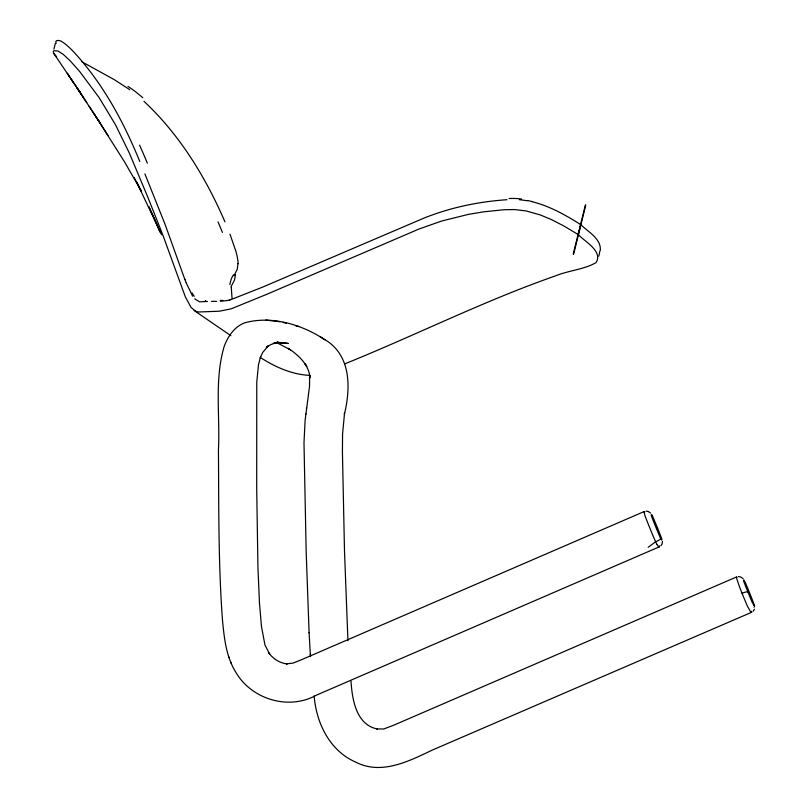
<?xml version="1.0" encoding="UTF-8"?>
<svg xmlns="http://www.w3.org/2000/svg" width="808" height="808" viewBox="0 0 808 808"><rect width="100%" height="100%" fill="white"/><g stroke="black" fill="none" stroke-linecap="round" stroke-linejoin="round"><path stroke-width="1.21" d="M659.389 546.521L659.318 545.814M231.28 287.396L232.058 298.394M736.28 577.286L739.633 587.234A115.16 13.958 66.6 0 0 740.845 590.264L742.057 593.294A92.93 11.272 66.6 0 0 744.724 599.809L745.996 602.849A50.106 6.08 66.6 0 0 747.158 605.586L750.481 611.626A13.898 1.687 66.6 0 0 750.622 611.787L750.834 611.999A17.826 2.161 66.6 0 0 751.087 612.201M235.532 274.447L234.451 280.214L230.967 286.86M276.205 342.39L290.577 349.894L288.284 348.369C298.657 355.217 309.03 364.741 309.989 377.942L309.565 375.084L309.565 386.133L305.131 420.18L303.99 442.572L306.171 551.925L309.1 632.765M306.444 408.949L306.596 407.798M305.747 414.413L305.838 413.696M754.45 609.182L753.197 611.202M53.924 49.147L55.338 43.44M573.226 254.076L585.396 204.929M344.743 363.873C415.342 335.401 483.588 300.99 555.51 275.871C568.64 270.478 583.608 269.64 596.001 262.661C603.324 251.248 584.75 241.612 578.275 234.623L580.75 224.634C565.489 214.999 549.44 205.939 531.765 201.626M573.589 254.328L585.76 205.181M598.789 256.166L599.617 252.833M643.996 511.737L645.006 515.767A46.359 5.616 66.6 0 0 645.754 517.746L647.006 520.978A90.809 11.009 66.6 0 0 649.753 527.866L650.915 530.735A53.439 6.474 66.6 0 0 654.238 538.623L654.591 539.421A26.664 3.232 66.6 0 0 655.631 541.764L656.076 542.693A8.009 0.97 66.6 0 0 656.571 543.693L656.763 544.047M260.641 356.621L258.489 364.731L256.762 382.366L256.712 488.901L257.934 567.388L259.459 602.768L261.449 626.341L264.953 645.016L269.589 653.894L268.993 653.137C273.306 659.005 279.952 663.186 287.244 663.934L286.497 663.843L293.021 663.115L301.586 659.692L644.117 511.575M260.055 358.136L262.681 352.45L268.286 345.885L266.266 347.49C272.417 342.269 280.82 341.976 288.385 343.501L277.094 342.148L282.315 343.491L277.356 342.269M233.997 275.599L237.269 269.327L237.996 263.499M660.914 545.743L662.116 543.885L662.469 541.33M648.188 547.269L655.631 541.784A5.292 0.727 -24.4 0 0 660.752 538.764A21.291 2.586 66.6 0 1 659.924 536.896L659.621 536.209A48.116 5.838 66.6 0 1 656.641 529.129L655.561 526.483A85.345 10.353 66.6 0 1 652.975 519.999L651.824 517.029A40.945 4.969 66.6 0 1 651.167 515.272M659.288 546.844L316.453 695.133C289.092 710.495 252.136 699.617 236.219 672.902C226.23 657.369 224.26 638.471 222.513 620.534C218.271 563.812 218.867 506.869 218.443 450.026C220.16 415.655 214.272 380.063 224.139 346.561C227.806 336.512 234.492 326.493 244.976 322.745C270.933 315.665 299.94 323.988 322.281 338.087M736.411 577.023L393.829 725.17L383.618 729.018L376.7 728.877L377.326 728.988C355.671 724.736 352.116 698.092 350.995 681.215M751.501 612.343L432.533 749.976C409.363 760.964 381.699 775.357 356.096 762.287C329.896 751.137 316.231 723.099 314.171 695.92M229.866 300.031L262.923 286.991L424.978 217.665A183.81 105.929 -18.4 0 1 431.371 215.292C455.661 206.424 481.265 201.434 507.04 199.717M227.674 300.505L220.554 301.293M207.464 301.465L199.586 301.818L194.688 298.849M309.817 375.377C292.244 374.639 275.326 367.115 260.711 357.712M216.625 301.384L211.555 301.364M519.362 199.697L527.654 200.758M265.761 320.059L272.397 320.847M273.336 320.938L280.022 321.725M738.431 576.558L740.754 577.003L743.097 578.7M648.228 511.494L650.571 513.04M646.137 511.121L648.329 511.514M283.154 322.402L286.163 323.22M295.688 325.765L298.718 326.584M736.745 577.043L737.027 577.235A16.221 1.97 66.6 0 1 737.128 577.326M81.871 61.772L114.251 79.638L129.775 89.708M73.265 82.264L67.276 73.255L81.467 94.445L53.661 53.247L53.217 51.631L53.853 50.712L57.984 51.015L63.196 54.318L70.043 60.681L79.537 71.336L99.051 97.505L115.443 124.695L129.331 153.055L147.662 196.798L162.64 234.461L185.315 296.768L191.021 307.414L196.031 311.504L198.95 311.989L219.301 311.211L231.088 308.868L266.428 294.455L419.241 228.927L441.885 220.958L468.66 214.312L484.022 211.787L504.152 209.727L514.403 209.545L526.18 210.939L540.229 214.918L551.258 219.493L563.853 225.967L578.275 234.623M194.072 310.474L230.876 335.694M322.695 338.38C351.157 353.561 350.995 386.951 344.4 414.272L344.551 413.13L342.562 433.997L342.43 452.288L344.501 551.117L347.935 640.764M320.039 336.572L324.947 339.895M743.703 579.891L743.764 579.942A10.888 1.323 66.6 0 1 743.966 580.134L744.42 580.71M658.651 546.673L658.843 546.814A14.685 1.778 66.6 0 0 659.288 546.865M580.75 224.634C587.951 231.775 601.202 238.592 600.304 250.207A122.331 18.21 -6.4 0 1 599.435 252.005M651.511 514.555L651.47 514.524A11.655 1.414 66.6 0 0 651.359 514.443M644.713 511.797L644.804 511.878A10.948 1.323 66.6 0 0 644.552 511.676M143.976 101.323C179.699 134.704 205.686 177.235 224.957 221.867M56.58 56.661L54.116 53.954M753.692 605.061L753.642 605.01A8.646 1.05 66.6 0 1 753.571 604.929M753.531 604.889L753.177 604.414M75.609 85.759L100.505 123.664L89.122 106.262M192.637 296.233L186.012 282.446M84.315 98.869L78.012 89.254L86.719 102.586M93.89 113.524L124.301 161.499L141.481 191.324L136.906 182.709L159.752 230.785L149.026 206.989L159.752 230.785M98.687 120.776L108.08 135.633M652.359 515.676L651.925 515.029A7.868 0.949 66.6 0 0 651.672 514.716M656.884 544.269L657.298 544.976A6.232 0.758 66.6 0 0 657.54 545.36A12.534 1.515 66.6 0 0 658.581 546.602M56.186 43.349C54.065 39.047 60.893 40.299 62.549 42.107C68.801 46.187 73.73 51.904 78.669 57.419C105.313 87.971 124.573 124.119 139.784 161.489M134.128 177.467L139.006 186.688M652.611 516.161L657.439 527.816A86.719 10.514 66.6 0 1 660.005 534.25L661.146 537.199A42.329 5.131 66.6 0 1 661.813 538.946L661.873 539.128M161.64 234.764L156.681 224.422L160.408 232.754M144.895 173.892L164.963 224.069L184.951 279.709M752.601 603.303A44.773 5.434 66.6 0 1 751.561 600.859L750.38 598.051A87.506 10.615 66.6 0 1 747.875 591.91L746.703 589.012A109.969 13.332 66.6 0 1 745.552 586.113L743.441 580.679M230.007 234.229L235.461 250.066M228.583 656.45L229.028 657.682M230.613 661.934L231.078 663.206M751.602 611.292L751.622 611.373A6.646 0.808 66.6 0 1 751.682 611.989M310.312 654.207L310.484 656.692M309.08 632.472L310.333 654.51M229.896 284.689A111.908 27.512 68.9 0 1 233.643 274.771M235.583 250.177A40.117 9.918 64.8 0 1 238.128 263.691M217.998 221.897A126.907 35.461 64.4 0 1 222.422 232.421M127.967 86.395A72.215 18.15 50 0 1 142.804 97.748M139.602 145.137A126.896 18.19 69.3 0 1 147.349 163.226M185.911 282.022A28.28 1.919 71.1 0 1 184.87 279.336M194.203 296.304A88.224 12.322 76.3 0 1 192.062 292.9M205.323 301.222A53.045 3.181 6.8 0 1 205.646 300.616M222.816 300.384A16.059 1.242 -3.7 0 1 220.241 300.485M229.836 299.899A31.159 30.159 -49.7 0 1 227.654 300.374M509.07 198.516A31.987 6.717 -8.5 0 1 521.564 199.061M528.099 200.677A136.168 21.927 -6.4 0 1 532.149 201.556M742.057 593.294A5.292 1.03 -22 0 1 747.875 591.91M753.955 605.293A12.635 1.535 66.6 0 1 753.793 605.162M753.995 607.263A5.292 2.666 -19.3 0 0 754.298 605.071A17.978 2.182 66.6 0 0 754.005 604.232A23.886 2.899 66.6 0 0 753.733 603.505L753.571 603.041A48.743 5.909 66.6 0 0 749.43 592.506A86.133 10.443 66.6 0 0 747.218 587.052L746.178 584.568A44.844 5.434 66.6 0 0 744.986 581.78M657.439 527.816A5.292 1.03 -22 0 1 656.985 528.725M661.479 539.714A6.959 0.848 66.6 0 1 660.954 539.118M661.843 539.956A9.413 1.141 66.6 0 1 661.712 539.895M751.662 612.141A10.767 1.303 66.6 0 1 751.612 612.262M276.215 342.865L273.367 343.37L276.296 342.895M306.707 366.388L305.242 364.105L306.707 366.388"/></g></svg>
